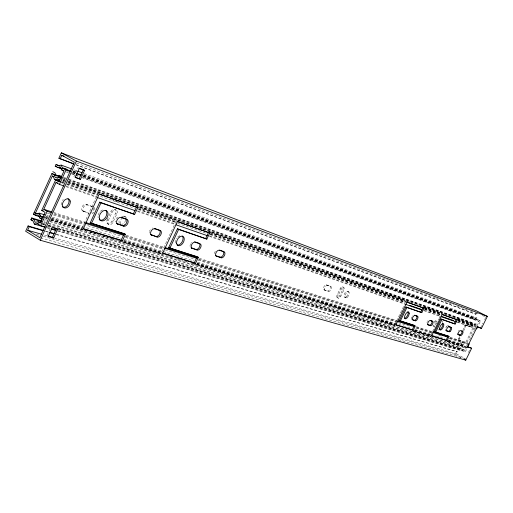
<?xml version="1.0" encoding="UTF-8"?>
<svg xmlns="http://www.w3.org/2000/svg" width="513" height="513" viewBox="0 0 513 513"><rect width="100%" height="100%" fill="white"/><g stroke="black" fill="none" stroke-linecap="round" stroke-linejoin="round"><path stroke-width="0.38" stroke-dasharray="2.56 1.92" d="M462.835 330.455L465.035 324.941L469.812 326.755L471.261 323.812L473.018 325.947L475.076 325.781L476.128 326.319M463.733 330.923L465.932 325.409L469.812 326.755M47.279 235.025L51.031 226.81L52.262 227.548M73.904 176.748L78.008 167.77M82.285 227.464L97.887 193.497M107.095 219.93L110.872 211.728A3.623 2.462 -59.8 0 1 114.739 209.246A3.623 2.462 -59.8 0 1 115.592 213.312L111.828 221.469A3.623 2.456 -59.4 0 1 107.954 223.963A3.623 2.456 -59.4 0 1 107.095 219.93L108.281 220.609A3.623 2.456 -59.4 0 0 109.141 224.649A3.623 2.456 -59.4 0 0 113.014 222.148L116.784 213.985A3.623 2.456 -59.8 0 0 115.938 209.92L114.745 209.246M108.281 220.609L112.065 212.401A3.623 2.456 -59.8 0 1 115.938 209.92M161.787 251.921L176.196 221M342.575 286.748A2.693 1.366 -61.8 0 1 342.716 289.608L339.811 295.648A2.693 1.359 -61.7 0 1 337.336 297.643A2.693 1.359 -61.7 0 1 337.188 294.795L340.106 288.729A2.693 1.366 -61.8 0 1 342.575 286.748L343.607 287.293A2.7 1.359 -61.8 0 1 343.742 290.153L340.831 296.2A2.693 1.359 -61.7 0 1 338.362 298.194L337.342 297.643M338.362 298.194A2.693 1.359 -61.7 0 1 338.214 295.347L341.132 289.281A2.7 1.359 -61.8 0 1 343.601 287.293M395.209 323.716L396.248 321.587M396.594 320.875L404.539 304.523M430.657 335.438L434.844 326.877M436.236 324.024L438.679 319.035M439.025 318.316L441.122 314.039M459.834 336.554L457.763 339.741L462.585 341.453L461.142 344.39L448.125 340.375M458.654 340.215L461.065 336.348M43.348 236.339L455.089 354.406L456.544 351.45L457.436 351.924L456.461 353.893L54.609 238M448.08 341.228L466.497 347.224L464.97 350.328L463.406 349.494L461.36 349.654L460.283 347.833L458.731 347.006L458.244 347.994L459.802 348.821L460.873 350.642L462.918 350.482L465.374 351.796L467.003 348.494M447.522 341.139L459.77 344.89L461.694 340.978L462.585 341.453M468.92 326.287L470.844 322.363L472.415 323.177L473.505 324.966L475.564 324.793L477.141 325.608L68.883 181.39M83.068 176.414L472.839 318.323L473.326 317.329L474.897 318.131L476.962 317.945L478.045 319.746L480.534 321.016L478.244 325.659M76.142 164.673L475.032 313.86L475.615 312.667M75.898 164.795L475.929 314.315L476.583 312.994M449.362 338.067L465.426 343.101L473.723 326.236L475.583 327.191M450.016 337.272L466.817 342.569L474.134 327.692L475.371 328.333M466.432 346.442L468.196 342.864M469.6 339.997L473.832 331.404M474.185 330.693L475.949 327.108M477.084 325.723L479.136 321.548L477.558 320.74L82.837 177.556M468.401 352.546L470.081 349.135M480.546 327.884L482.913 323.094M484.599 319.663L485.952 316.925L482.201 315.514M82.984 176.793L474.41 319.124L476.468 318.939L477.558 320.74M448.035 340.497L461.809 344.742L463.848 344.589L464.932 346.397M447.541 341.504L461.328 345.717L463.367 345.57L464.445 347.378L466.009 348.205L49.639 221.61M40.61 237.917L464.605 358.459M36.423 234.351L39.501 235.236M44.599 235.114L46.907 235.781M45.734 231.119L48.806 232.017M56.481 234.268L456.544 351.45M45.42 231.401L48.498 232.299M56.18 234.55L457.436 351.924M47.555 227.682L50.627 228.593M58.302 230.876L465.374 351.796M46.606 227.721L50.441 228.862M57.347 230.908L460.873 350.642M42.053 224.367L44.355 225.053M48.196 226.201L51.268 227.118M58.181 229.183L461.36 349.654M47.247 226.566L51.082 227.708M57.982 229.766L462.918 350.482M42.688 223.187L44.984 223.88M48.543 225.034L463.406 349.494M42.528 223.79L44.83 224.476M47.895 225.399L53.262 227.002M58.629 228.612L464.97 350.328M42.226 223.777L44.528 224.463M48.369 225.611L52.974 226.996M58.347 228.599L459.802 348.821M43.971 221.667L45.503 222.129M48.568 223.059L458.731 347.006M43.797 222.244L45.33 222.706M48.402 223.636L460.283 347.833M42.739 219.506L46.574 220.673M50.441 219.853L87.223 231.113M90.282 232.049L95.649 233.691M103.312 236.038L107.91 237.442M111.738 238.616L114.04 239.321M120.164 241.2L162.307 254.102M192.959 263.483L395.234 325.409M412.862 330.808L431.247 336.438M447.342 341.363L466.497 347.224M45.516 218.48L47.049 218.948M50.877 220.115L86.864 231.132M89.929 232.068L114.431 239.565M117.496 240.507L164.211 254.801M169.566 256.442L172.631 257.379M175.696 258.315L181.057 259.956M184.116 260.893L187.181 261.829M192.542 263.47L394.702 325.332M413.08 330.956L430.696 336.348M50.338 220.083L174.471 258.058M177.536 258.994L182.904 260.636M185.969 261.572L187.501 262.04M190.567 262.977L395.164 325.556M412.792 330.949L431.183 336.573M447.272 341.498L466.432 347.359M45.195 219.628L46.728 220.09M49.793 221.026L464.445 347.378M46.311 216.736L47.837 217.204M51.666 218.384L82.272 227.817M123.595 240.546L161.851 252.332M197.05 263.175L395.234 324.229M415.132 330.359L431.202 335.31M45.381 217.063L47.683 217.769M51.512 218.948L82.131 228.362M123.466 241.072L161.749 252.838M196.96 263.663L395.234 324.62M414.376 330.507L431.215 335.682M448.054 340.863L463.367 345.57M45.227 217.634L47.529 218.339M51.358 219.513L81.99 228.913M124.114 241.835L161.64 253.351M196.87 264.157L395.234 325.011M414.382 330.891L431.234 336.06M45.683 217.916L47.215 218.384M51.037 219.558L82.42 229.176M123.755 241.854L161.262 253.351M196.466 264.15L394.709 324.941M413.844 330.808L430.683 335.977M46.946 215.55L48.478 216.018M52.3 217.204L121.151 238.513M124.21 239.462L162.454 251.299M163.224 251.537L193.818 261.008M197.646 262.194L411.067 328.249M414.895 329.436L430.958 334.405M431.722 334.643L444.726 338.67M448.548 339.85L463.848 344.589M46.17 216.428L48.466 217.14M51.531 218.083L82.92 227.759M124.261 240.507L161.781 252.075M196.998 262.938L395.299 324.081M415.203 330.225L431.279 335.181M53.968 214.235L84.555 223.815M125.089 236.512L163.333 248.491M198.512 259.507L396.594 321.542M416.479 327.769L431.773 332.559M47.414 213.094L49.703 213.812M53.525 215.005L121.568 236.249M125.39 237.442L164.384 249.619M165.148 249.857L194.966 259.168M198.018 260.123L397.562 322.421M398.325 322.664L411.323 326.717M415.908 328.153L431.196 332.924M438.846 335.31L441.898 336.265M449.548 338.657L467.131 344.146M53.711 212.446L85.017 222.302M126.249 235.294L164.429 247.317M199.557 258.385L396.562 320.439M416.415 326.691L432.453 331.744M54.051 213.479L84.639 223.084M125.929 236.051L163.397 247.817M198.576 258.86L396.632 321.055M416.518 327.3L431.811 332.097M450.164 337.862L469.28 343.864M92.346 206.47L86.133 204.386A3.732 2.61 -59.2 0 0 82.074 206.931A3.732 2.61 -59.2 0 0 83.035 211.132L89.268 213.164M324.056 289.807L328.493 291.474A2.745 1.411 -61.7 0 0 331.026 289.46A2.745 1.411 -61.7 0 0 330.859 286.549L326.428 284.856A2.751 1.424 -61.7 0 0 323.87 286.876A2.751 1.424 -61.7 0 0 324.056 289.807L328.493 291.474M83.035 211.132L89.089 213.408M86.133 204.386L93.552 207.156M326.428 284.856L330.859 286.549M66.254 186.77L96.54 197.268M137.42 211.433L175.279 224.553M209.349 236.358L404.686 304.049M423.616 310.609L440.269 316.38M456.929 322.151L475.096 328.448M65.85 185.886L96.848 196.652M137.676 210.83L174.721 223.7M209.503 235.781L404.577 303.529M424.232 310.359L440.866 316.136M457.5 321.914L474.134 327.692M61.413 181.935L63.676 182.731M67.453 184.052L97.662 194.619M115.034 200.698L117.297 201.494M138.446 208.894L175.452 221.84M210.195 233.992L405.046 302.17M424.687 309.038L441.302 314.854M457.917 320.663L473.018 325.947M61.643 182.089L63.913 182.885M66.94 183.943L97.181 194.523M111.545 199.544L117.599 201.66M138.767 209.067L175.818 222.026M210.599 234.191L404.917 302.17M424.578 309.044L441.212 314.86M457.846 320.683L473.723 326.236M61.278 182.699L63.548 183.487M66.568 184.545L134.592 208.284M138.369 209.605L176.914 223.059M177.671 223.322L206.386 233.344M210.17 234.665L406.668 303.247M424.809 309.576L440.68 315.117M458.064 321.183L475.442 327.249M63.086 180.025L64.593 180.563M67.62 181.628L180.223 221.321M180.98 221.59L183.244 222.386M186.27 223.45L189.291 224.521M190.047 224.784L193.068 225.848M193.824 226.118L196.094 226.919M199.115 227.984L202.135 229.048M202.891 229.311L205.162 230.113M208.182 231.177L407.694 301.509M424.322 307.37L441.706 313.501M457.577 319.092L471.934 324.158M62.984 180.448L64.497 180.98M68.274 182.314L100.785 193.754M136.317 206.264L177.145 220.635M210.407 232.344L406.219 301.278M424.36 307.665L440.994 313.52M457.628 319.375L473.505 324.966M62.881 180.871L64.388 181.403M68.165 182.724L99.118 193.606M138.375 207.412L176.119 220.68M210.093 232.62L405.623 301.362M424.495 307.999L441.103 313.834M457.711 319.676L475.076 325.781M62.035 181.038L64.305 181.833M67.325 182.891L98.291 193.76M138.318 207.816L176.074 221.071M210.061 233.005L405.661 301.67M424.546 308.3L441.161 314.129M457.776 319.965L475.897 326.326M63.683 179.101L65.196 179.633M68.966 180.967L475.564 324.793M63.599 179.524L65.113 180.063M62.9 179.768L64.414 180.3M68.184 181.634L407.854 301.445M424.463 307.3L442.578 313.693M457.673 319.015L471.261 323.812M64.484 177.588L65.997 178.126M69.011 179.197L477.667 324.53M63.227 177.601L65.491 178.402M68.511 179.473L470.844 322.363M63.125 178.005L65.395 178.813M68.415 179.883L472.415 323.177M72.448 172.958L74.706 173.779M67.017 171.817L68.524 172.362M71.538 173.458L79.073 176.19M66.19 171.938L67.697 172.483M71.467 173.849L79.002 176.581M82.016 177.671L479.136 321.548M73.173 171.573L75.43 172.394M83.709 175.42L476.468 318.939M73.102 171.951L75.36 172.778M83.638 175.799L478.045 319.746M72.775 172.483L75.783 173.58M83.305 176.318L480.534 321.016M72.538 172.58L75.546 173.676M73.333 170.823L76.341 171.926M83.863 174.676L473.326 317.329M73.25 171.195L76.264 172.297M83.786 175.048L474.897 318.131M73.981 169.803L76.988 170.906M84.51 173.67L476.962 317.945M76.565 163.012L435.71 298.04M436.46 298.322L441.712 300.297M444.713 301.42L453.71 304.805M456.705 305.934L467.202 309.878M470.203 311.006L472.454 311.853M475.455 312.981L479.2 314.392M475.032 313.86L475.929 314.315M472.839 318.323L474.41 319.124M465.035 324.941L465.932 325.409M464.547 325.928L465.445 326.396M464.496 327.07L465.4 327.531M465.426 343.101L467.279 344.063M448.939 326.05L448.022 325.569A2.264 0.962 -62.2 0 0 447.432 325.691M435.819 320.881L436.743 321.369M459.167 337.913L460.065 338.381M466.817 342.569L468.048 343.216M458.244 338.76L459.141 339.228M433.28 326.063L434.21 326.55M461.142 344.39L461.809 344.742M459.77 344.89L461.328 345.717M347.558 291.23L348.577 291.775M342.716 289.608L343.742 290.153M340.106 288.729L341.132 289.281M456.461 353.893L465.374 358.683M455.089 354.406L461.104 357.638M344.672 297.232L345.691 297.777M339.811 295.648L340.831 296.2M337.188 294.795L338.214 295.347M124.3 216.236L126.166 217.294M115.592 213.312L116.784 213.985M110.872 211.728L112.065 212.401M111.828 221.469L113.014 222.148M107.397 223.662L108.583 224.341M82.439 210.805L83.645 211.497M121.716 216.736A4.47 3.001 -59.8 0 1 125.486 217.262M125.691 220.148A4.47 3.001 -59.8 0 1 121.382 224.418M119.375 223.302A4.47 3.001 -59.8 0 1 119.548 219.32M434.979 326.396A2.892 1.25 -62.1 0 1 433.761 325.12A2.892 1.25 -62.1 0 1 435.672 321.715A2.892 1.25 -62.1 0 1 437.223 322.408M434.139 321.831A2.892 1.257 -62.1 0 1 436.249 321.427A2.892 1.257 -62.1 0 1 434.96 325.107A2.892 1.257 -62.1 0 1 432.85 325.518M329.827 285.991A2.738 1.411 -61.7 0 1 329.994 288.902A2.738 1.411 -61.7 0 1 327.461 290.916M325.095 290.364A2.757 1.424 -61.7 0 1 324.909 287.434A2.757 1.424 -61.7 0 1 327.467 285.414M93.635 208.034A3.706 2.571 -59.3 0 1 91.468 212.76M94.136 207.483A3.713 2.571 -59.3 0 1 94.79 210.426M93.994 212.158A3.713 2.571 -59.3 0 1 91.16 213.953M84.241 211.824A3.732 2.603 -59.2 0 1 83.279 207.624A3.732 2.603 -59.2 0 1 87.338 205.078M442.488 320.984A2.296 0.988 -62.2 0 1 442.443 322.658M438.711 329.692A2.296 0.988 -62.1 0 1 438.025 330.09M445.88 327.826A2.264 0.962 -62.2 0 1 447.079 325.947M123.8 216.967A4.476 2.995 -59.8 0 1 126.673 217.929M120.561 223.976A4.476 2.995 -59.8 0 1 122.056 218.096M179.633 235.704A5.117 3.206 -60.5 0 0 178.639 236.236A5.226 3.277 -60.5 0 0 177.69 237.051M175.536 242.88A5.226 3.277 -60.5 0 1 176.85 238.077M61.316 205.085A4.963 3.533 -58.7 0 1 61.772 201.603M62.419 200.48A4.963 3.533 -58.7 0 1 63.246 199.519M98.137 217.762A5.714 3.912 -59.4 0 1 98.034 216.499M98.233 215.139A5.714 3.912 -59.4 0 1 101.484 210.484A5.592 3.835 -59.4 0 1 102.632 209.92M115.425 222.007A3.745 2.52 -59.7 0 1 115.367 221.18M116.31 218.551A3.745 2.52 -59.7 0 1 117.624 217.243M152.246 228.157A3.527 2.283 -60.1 0 1 152.932 228.009M149.424 233.088A3.597 2.334 -60.1 0 1 149.386 232.306M149.527 231.453A3.597 2.334 -60.1 0 1 150.303 229.779M190.509 243.976A3.431 2.116 -60.6 0 0 190.079 246.349A3.36 2.071 -60.6 0 0 190.605 247.439M190.945 243.2A3.431 2.116 -60.6 0 1 191.496 242.527M215.332 251.255A3.328 1.994 -60.9 0 0 214.466 254.301A3.258 1.949 -60.9 0 0 214.953 255.346M457.243 332.969A2.308 0.955 -62.2 0 0 457.179 333.444A2.257 0.936 -62.2 0 0 457.205 333.835M458.25 330.917A2.308 0.955 -62.2 0 1 458.603 330.539M426.912 322.446A2.437 1.064 -62.1 0 1 427.156 321.875M427.464 321.324A2.437 1.064 -62.1 0 1 427.823 320.83M445.566 329.66A2.353 1 -62.1 0 1 445.63 329.173M446.663 327.076A2.353 1 -62.1 0 1 447.022 326.691M411.792 319.4A2.45 1.103 -62 0 1 411.804 316.861M412.119 316.303A2.45 1.103 -62 0 1 412.478 315.816M346.224 296.732A3.335 1.674 -61.8 0 0 347.923 291.474A3.335 1.674 -61.8 0 0 344.191 294.488A3.335 1.674 -61.8 0 0 346.224 296.732M347.237 297.277A3.341 1.674 -61.8 0 0 348.943 292.019A3.341 1.674 -61.8 0 0 345.211 295.033A3.341 1.674 -61.8 0 0 347.237 297.277"/><path stroke-width="0.77" d="M43.425 230.44L28.068 225.944L25.65 231.26L40.251 240.244L465.785 360.152L471.652 348.244L467.151 346.66M45.073 227.265L34.333 224.085L33.018 221.013L30.895 219.737L31.703 217.961L41.668 220.968M39.386 216.601L35.557 215.434L33.435 214.158L51.909 173.58L61.72 177.062M61.913 169.123L55.231 166.276L56.045 164.487L59.803 165.866M73.648 163.955L58.892 158.222L61.342 152.848L476.494 310.878L487.35 316.393L481.457 328.352L477.212 326.864L467.337 346.923L471.652 348.244M60.136 158.902L61.772 155.317L74.314 162.166L39.834 237.699L27.664 230.228L29.279 226.682L43.111 230.728M44.65 214.838L39.296 213.177L36.359 213.671L35.448 213.126L52.332 176.042L53.846 176.575M31.703 217.961L33.826 219.237L35.14 222.302L38.09 221.808L40.232 223.097L45.118 212.376L41.726 210.407L55.596 179.973L60.13 181.564M51.755 212.76L47.164 211.318L43.785 209.317L56.02 182.468L57.533 182.994M34.333 224.085L37.276 223.591L40.642 225.624L47.164 211.318M56.02 182.468L59.437 184.411L66.004 170.015L62.567 168.11L61.201 165.103L58.213 165.693L56.045 164.487M40.251 240.244L76.405 161.05L61.342 152.848M47.645 235.903L52.397 237.275L56.443 228.426L57.674 229.164L53.621 238.019L48.19 236.455L52.262 227.548L57.674 229.164M75.231 177.229L79.207 178.659L83.292 169.732L84.549 170.425L80.464 179.358L75.161 177.447L79.271 168.463L84.549 170.425M137.721 207.733L99.131 194.19L83.183 228.907L122.357 240.943L125.422 234.313L90.211 222.866L99.727 202.173L134.643 214.389L137.721 207.733L136.503 207.06L133.425 213.709M91.436 223.578L100.958 202.866L134.643 214.389M82.708 228.42L121.151 240.244L124.217 233.62L125.422 234.313M209.727 232.998L177.395 221.654L162.634 253.319L195.466 263.406L198.313 257.334L168.636 247.664L177.44 228.779L206.867 239.09L209.727 232.998L176.953 221.263M169.816 248.337L178.633 229.433L206.867 239.09M162.217 252.877L194.312 262.746L197.152 256.68L198.313 257.334M205.7 238.449L208.554 232.363M423.995 308.191L406.918 302.195L395.85 324.96L413.215 330.295L415.363 325.877L399.294 320.587L405.905 306.986L421.833 312.616L423.995 308.191L406.668 301.939M400.275 321.112L406.899 307.505L421.833 312.616M395.619 324.658L412.247 329.776L414.395 325.364L399.294 320.587M420.859 312.109L423.02 307.685M457.23 319.856L442.078 314.533L431.6 335.944L447.009 340.677L449.055 336.515L434.716 331.783L440.975 318.99L455.185 324.024L457.23 319.856L456.294 319.368L454.249 323.536M435.659 332.289L441.924 319.49L455.185 324.024M431.388 335.662L446.086 340.183L448.125 336.028L449.055 336.515M467.651 347.166L469.28 343.864M476.615 328.974L477.917 326.319M57.392 167.482L60.387 166.898L61.746 169.906L63.933 171.118L59.014 181.91L55.596 179.973M61.419 178.3L58.405 177.235L55.423 177.787L54.064 174.792L51.909 173.58M52.332 176.042L53.256 176.562L54.615 179.563L57.597 179.011L59.104 179.544M35.557 215.434L38.494 214.947L39.828 217.993L41.97 219.275M27.664 230.228L41.521 234.223M49.569 232.242L54.179 233.588M49.261 232.524L53.878 233.877M40.642 225.624L45.247 226.996M51.396 228.817L56 230.19M51.21 229.087L55.814 230.452M53.737 227.618L55.77 228.221M37.276 223.591L38.808 224.046M30.895 219.737L32.428 220.192M38.09 221.808L41.155 222.732M33.826 219.237L41.495 221.552M39.828 217.993L41.361 218.455M39.296 213.177L40.636 216.223L43.695 217.166M33.435 214.158L35.73 214.864M35.448 213.126L36.981 213.594M41.726 210.407L43.259 210.881M43.785 209.317L52.179 211.965M85.78 222.546L124.723 234.813M165.192 247.561L197.268 257.661M398.094 320.92L414.126 325.967M433.216 331.982L447.727 336.554M85.402 223.328L123.633 235.332M164.166 248.055L197.05 258.385M397.395 321.292L414.222 326.576M432.574 332.341L447.868 337.144M90.211 222.866L124.217 233.62M168.636 247.664L196.402 256.442M434.716 331.783L448.125 336.028M123.806 226.156L116.663 223.54L123.806 226.156A3.649 2.437 -59.8 0 0 125.922 225.72A3.719 2.482 -59.8 0 0 128.103 221.013A3.649 2.437 -59.8 0 0 126.897 219.481L125.679 218.794A3.642 2.437 -59.8 0 1 126.884 220.321A3.719 2.488 -59.7 0 1 124.71 225.034M157.234 237.006L150.553 234.55L157.234 237.006A3.508 2.251 -60.2 0 0 159.21 236.564A3.578 2.302 -60.2 0 0 161.319 232.036A3.508 2.251 -60.2 0 0 160.223 230.587L154.92 228.548M192.247 248.363L197.223 249.978A3.341 2.046 -60.7 0 0 199.038 249.542A3.411 2.09 -60.7 0 0 201.064 245.227A3.341 2.046 -60.7 0 0 200.089 243.867L195.126 242.213A3.36 2.071 -60.6 0 0 193.286 242.649A3.431 2.116 -60.6 0 0 191.246 247.003A3.36 2.071 -60.6 0 0 192.247 248.369L191.073 247.708L197.223 249.978M215.389 255.609L220.083 257.135A3.238 1.93 -60.9 0 0 221.808 256.692A3.302 1.969 -60.9 0 0 223.771 252.511A3.238 1.93 -60.9 0 0 222.873 251.21L224.021 251.845A3.238 1.924 -60.9 0 1 224.925 253.146A3.309 1.969 -60.9 0 1 222.956 257.334A3.238 1.924 -60.9 0 1 221.231 257.77L216.544 256.25A3.258 1.949 -60.9 0 1 215.62 254.942A3.328 1.988 -60.9 0 1 217.608 250.722A3.258 1.949 -60.9 0 1 219.352 250.286M449.228 331.751L445.938 330.494L449.228 331.751A2.296 0.968 -62.1 0 0 450.19 331.353M412.458 319.618L415.421 320.779L412.766 319.92A2.45 1.103 -62 0 1 412.779 317.374A2.45 1.103 -62 0 1 414.908 315.527M427.733 324.582L430.574 325.697L428.06 324.883A2.385 1.045 -62.1 0 1 427.656 324.011A2.437 1.064 -62.1 0 1 428.605 321.568A2.437 1.064 -62.1 0 1 430.202 320.535L432.69 321.375A2.373 1.032 -62.1 0 1 433.087 322.241A2.424 1.058 -62.1 0 1 432.145 324.678A2.424 1.058 -62.1 0 1 430.554 325.704M457.525 334.258L460.7 335.47L458.442 334.739A2.257 0.936 -62.2 0 1 458.103 333.931A2.308 0.955 -62.2 0 1 459.526 331.02A2.257 0.936 -62.2 0 1 460.462 330.629L462.713 331.379A2.251 0.93 -62.2 0 1 462.611 333.687A2.251 0.93 -62.2 0 1 460.732 335.412M121.248 217.313L124.941 218.544M194.658 241.803L198.916 243.22M219.532 250.094L222.2 250.985M414.626 315.168L417.582 316.341A2.437 1.09 -62 0 1 418.005 317.239A2.488 1.116 -62 0 1 417.05 319.74A2.488 1.116 -62 0 1 415.395 320.785M430.478 320.458L432.69 321.375M448.58 326.492L451.273 327.57A2.296 0.968 -62.1 0 1 451.511 329.115A2.296 0.968 -62.1 0 1 450.215 331.289M126.897 219.481L120.985 217.512A3.668 2.469 -59.7 0 0 118.843 217.935A3.745 2.52 -59.7 0 0 116.643 222.7A3.668 2.469 -59.7 0 0 117.881 224.239M154.753 228.766L160.223 230.587M219.352 250.286L224.021 251.845M414.94 315.463L417.582 316.341M451.273 327.57L448.933 326.787A2.353 1 -62.1 0 0 447.432 327.788A2.353 1 -62.1 0 0 446.509 330.154A2.308 0.975 -62.1 0 0 446.874 330.988M59.437 184.411L63.984 185.988M97.297 197.531L135.15 210.644M176.036 224.816L207.836 235.833M405.443 304.312L422.103 310.083M441.026 316.643L456.172 321.888M409.868 305.37L421.211 309.307M442.379 316.662L453.723 320.599M54.615 179.563L59.899 181.41M100.118 194.28L135.759 206.797M441.847 314.296L455.57 319.118M477.007 326.646L481.457 328.352M54.064 174.792L61.618 177.472M61.746 169.906L64.003 170.726M63.394 167.995L67.158 169.373M62.567 168.11L70.845 171.13M76.867 173.323L81.381 174.978M66.004 170.015L70.518 171.663M76.54 173.849L81.048 175.497M55.231 166.276L56.731 166.828M58.238 167.373L62.002 168.745M61.201 165.103L71.73 168.969M77.739 171.182L82.253 172.843M78.669 168.014L83.292 169.732M58.892 158.222L73.891 163.833M61.772 155.317L64.016 156.17M76.405 161.05L487.35 316.393M440.975 318.99L441.924 319.49M462.713 331.379L461.79 330.898A2.251 0.93 -62.2 0 1 461.694 333.206A2.251 0.93 -62.2 0 1 459.815 334.931M405.905 306.986L406.899 307.505M446.086 340.183L447.009 340.677M412.247 329.776L413.215 330.295M464.451 359.433L465.785 360.152M177.44 228.779L178.633 229.433M79.207 178.659L80.464 179.358M220.083 257.135L221.231 257.77M52.788 171.643L54.949 172.855L56.302 175.863L59.29 175.292L61.47 176.517M58.405 177.235L60.585 178.46M99.727 202.173L100.958 202.866M57.597 179.011L59.771 180.243M194.312 262.746L195.466 263.406M121.151 240.244L122.357 240.943M40.636 216.223L42.778 217.506M34.127 212.632L36.256 213.902L39.2 213.395L40.527 216.46L42.675 217.743M52.397 237.275L53.621 238.019M28.068 225.944L29.279 226.682M179.819 236.897A5.117 3.206 -60.5 0 1 184.199 238.353A5.233 3.277 -60.5 0 1 181.108 244.97A5.117 3.206 -60.5 0 1 176.716 243.547M176.619 243.515A5.233 3.277 -60.5 0 1 179.723 236.865M67.966 198.691A4.854 3.463 -58.7 0 1 68.934 200.339A4.963 3.533 -58.7 0 1 66.055 206.624A4.854 3.463 -58.7 0 1 62.297 206.733M182.205 236.025A5.117 3.206 -60.5 0 1 183.019 237.699A5.226 3.277 -60.5 0 1 179.928 244.303A5.117 3.206 -60.5 0 1 177.1 244.97M151.745 235.223A3.527 2.283 -60.1 0 1 151.034 231.318A3.527 2.283 -60.1 0 1 154.708 228.856M70.178 201.058A4.861 3.456 -58.7 0 0 65.446 199.48A4.963 3.533 -58.7 0 0 62.56 205.809A4.861 3.456 -58.7 0 0 67.299 207.348A4.963 3.533 -58.7 0 0 70.178 201.058M99.362 218.467A5.72 3.912 -59.4 0 1 102.715 211.183A5.598 3.828 -59.4 0 1 107.942 212.927A5.72 3.912 -59.4 0 1 104.607 220.167A5.598 3.828 -59.4 0 1 99.355 218.467M124.755 224.931A3.642 2.437 -59.8 0 1 122.639 225.367M156.042 236.333A3.501 2.257 -60.2 0 0 158.017 235.89A3.578 2.302 -60.2 0 0 160.12 231.363A3.501 2.257 -60.2 0 0 159.537 230.215M105.678 210.349A5.592 3.835 -59.4 0 1 106.717 212.228A5.714 3.912 -59.4 0 1 103.382 219.461A5.592 3.835 -59.4 0 1 99.195 219.635M199.384 243.495A3.341 2.046 -60.7 0 1 199.89 244.579A3.405 2.09 -60.7 0 1 197.877 248.888A3.341 2.046 -60.7 0 1 196.056 249.331M439.199 329.532A3.495 1.501 -62.1 0 0 440.68 328.936A3.572 1.533 -62.1 0 0 442.879 324.44A3.495 1.501 -62.1 0 0 442.636 323.402M448.272 331.263A2.347 0.988 -62.1 0 0 449.786 330.263A2.347 0.988 -62.1 0 0 450.703 327.91A2.296 0.968 -62.1 0 0 450.343 327.082M431.734 320.875A2.373 1.039 -62.1 0 1 431.683 323.331A2.373 1.039 -62.1 0 1 429.65 325.127M416.607 315.828A2.437 1.09 -62 0 1 416.588 318.355A2.437 1.09 -62 0 1 414.478 320.202M404.719 318.278A3.713 1.693 -62 0 0 405.873 317.637A3.79 1.725 -62 0 0 408.194 312.866A3.713 1.693 -62 0 0 407.893 311.744M439.57 328.769A3.495 1.494 -62.1 0 0 441.622 329.429A3.572 1.533 -62.1 0 0 443.822 324.934A3.495 1.494 -62.1 0 0 441.776 324.254A3.572 1.526 -62.1 0 0 439.57 328.762M409.182 313.385A3.713 1.686 -62 0 0 406.88 312.616A3.796 1.725 -62 0 0 404.545 317.406A3.713 1.686 -62 0 0 406.854 318.163A3.796 1.725 -62 0 0 409.182 313.385"/></g></svg>
